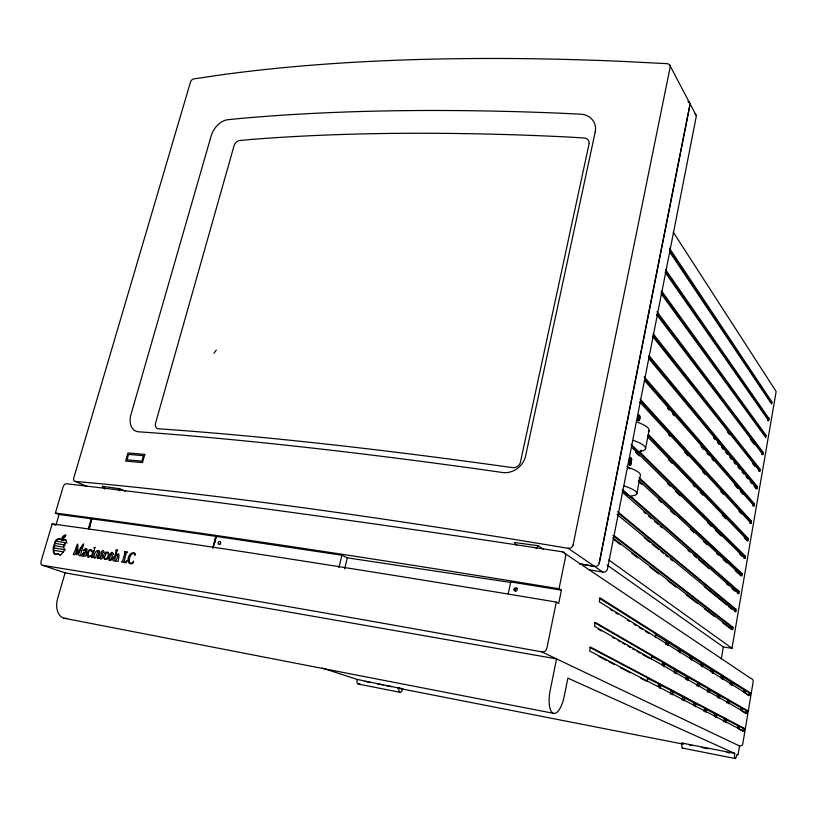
<?xml version="1.0" encoding="UTF-8"?>
<svg xmlns="http://www.w3.org/2000/svg" width="817" height="817" viewBox="0 0 817 817"><rect width="100%" height="100%" fill="white"/><g stroke="black" fill="none" stroke-linecap="round" stroke-linejoin="round"><path stroke-width="1.23" d="M55.444 554.396A4.973 3.687 -64.8 0 1 54.31 552.935A15.88 11.806 -64.6 0 1 54.045 551.914L54.024 551.843A16.544 12.296 -64.6 0 1 53.779 550.413L53.697 549.535A8.527 6.322 -64.7 0 1 53.697 547.911L55.893 541.15A4.882 3.615 -64.6 0 1 61.5 539.833A2.962 2.196 -64.4 0 0 63.573 540.17A4.769 3.534 -64.6 0 1 66.494 540.354M589.925 570.307L750.864 678.467A2.849 2.819 -89.1 0 1 753.172 681.746L742.816 743.654A2.921 2.829 76 0 1 739.538 745.982L738.037 754.877L736.954 754.387A4.667 1.164 -81.5 0 1 735.075 758.493L682.399 748.086M744.164 731.429L589.629 651.026L590.405 647.054L744.644 728.56L744.164 731.429L742.765 731.164L743.245 728.304L724.781 719.062L726.231 719.338L725.721 722.32L725.762 719.083L715.171 714.007L716.652 714.283L716.121 717.336M719.409 698.31L719.93 695.277L718.449 695.012L728.938 700.496L728.897 703.723L729.407 700.761L727.957 700.496L746.227 710.494L745.747 713.333L747.147 713.588L747.626 710.749L595.266 622.35L594.49 626.282L747.147 713.588M732.052 685.249L732.553 682.307L731.113 682.052L749.199 692.796L748.719 695.624L746.809 694.43M750.588 693.041L750.118 695.87L599.31 601.761L600.076 597.86L750.588 693.041L749.199 692.796M737.608 727.906L737.935 725.986M740.641 709.922L740.968 708.012M743.664 692.05L743.981 690.151M738.864 729.132L739.344 726.252M742.377 708.268L741.887 711.137L744.787 712.792M744.91 693.245L745.39 690.396M723.801 721.799L724.311 718.817M726.987 703.202L727.487 700.23M730.143 684.707L730.653 681.766L721.717 676.139L723.188 676.394L722.667 679.407L722.187 679.111L722.708 676.088L711.852 669.94L713.364 670.195L712.822 673.279M731.593 684.963L732.103 682.011L730.653 681.766M714.324 715.784L714.671 713.752L705.081 708.707M717.438 697.769L717.959 694.736L708.482 689.252L709.993 689.528L709.452 692.632M720.88 677.844L721.237 675.843M715.631 717.081L716.162 714.027L714.671 713.752M718.919 698.035L719.44 694.991L717.959 694.736M612.924 535.543L731.981 627.293L731.603 629.529L722.504 622.574M618.152 513.045L735.086 609.298L734.708 611.524L735.811 611.688L736.199 609.462L617.57 511.595M737.792 593.632L738.17 591.426L622.217 489.822M740.866 575.862L741.244 573.667L639.578 479.14M631.092 444.632L744.287 556.009L743.909 558.195L745.012 558.338L745.39 556.152L640.446 452.649L638.414 452.444L633.961 448.073M648.555 434.624L748.413 538.607L748.035 540.772L746.942 540.629L747.31 538.464L647.871 435.195M640.508 400.922L750.323 521.032L749.955 523.186L751.048 523.319L751.415 521.164L640.16 399.156M644.562 378.69L753.315 503.701L752.947 505.846L754.04 505.968L754.408 503.823L644.256 376.862M649.015 355.569L757.379 486.595L757.012 488.719L755.919 488.607L756.287 486.483L648.463 356.457M758.881 471.48L759.238 469.356L653.263 335.542M657.113 313.646L762.179 452.342L761.812 454.446L762.904 454.558L763.262 452.455L656.939 311.685M767.643 420.704L768 418.631L665.62 271.53M614.313 535.727L733.094 627.456L732.706 629.693L612.74 537.821M629.744 496.94L631.796 497.185L739.283 591.579L738.895 593.796L622.217 492.089M639.068 477.557L742.347 573.81L741.959 576.005L638.404 480.171M653.038 333.622L760.331 469.469L759.963 471.583L652.517 336.298M661.678 291.097L766.183 435.532L765.825 437.626L661.157 293.722M665.518 269.487L769.083 418.723L768.726 420.796L665.109 272.255M669.45 248.184L771.963 402.005L771.605 404.078L669.644 251.84M607.041 565.037L723.351 646.993L732.001 648.289L776.15 391.537L673.218 232.12M706.082 708.707L705.531 711.832L706.051 712.107L706.593 708.982L694.481 703.131L696.023 703.406L695.461 706.613M708.942 692.336L709.483 689.231L698.995 683.788M712.322 672.963L712.863 669.879L711.352 669.623L701.497 663.424L703.039 663.69L702.477 666.846L701.946 666.509L702.508 663.353L700.966 663.087L690.61 656.572L692.183 656.837L691.601 660.075M721.278 658.931L723.351 646.993M699.005 683.165L699.546 683.482L698.984 686.658L698.443 686.351L699.005 683.165L688.026 677.456M704.019 711.556L704.56 708.431M707.42 692.07L707.971 688.966M710.994 671.676L711.352 669.623M693.562 704.979L693.939 702.845L684.391 697.82M696.901 686.076L697.463 682.9M700.598 665.201L700.966 663.087M694.92 706.327L695.481 703.12L693.939 702.845M682.164 700.24L682.757 696.962L671.584 691.08L673.198 691.376L672.595 694.736L671.982 694.43L672.595 691.059L659.186 684.564L660.841 684.86L660.207 688.312L659.574 687.985L660.207 684.523L647.135 678.222M685.831 679.785L686.413 676.517L676.476 670.788M689.66 658.379L690.048 656.225L679.141 649.362L680.745 649.627L680.142 652.946M683.747 700.537L684.34 697.248L682.757 696.962M687.414 680.061L687.996 676.793L686.413 676.517M691.049 659.727L691.621 656.49L690.048 656.225M684.329 700.833L684.912 697.544L684.34 697.248M687.975 680.377L688.557 677.119L687.996 676.793M670.369 694.133L670.982 690.763M674.168 673.147L674.781 669.807L664.19 663.69M678.151 651.2L678.549 648.994L668.092 642.407M676.394 670.083L675.782 673.422L676.384 673.77L676.987 670.42L674.781 669.807M679.56 652.579L680.163 649.26L678.549 648.994M664.15 662.995L663.527 666.427L664.15 666.795L664.783 663.363L651.22 656.204M667.448 645.042L668.071 641.631L666.417 641.365L655.285 634.36M668.061 645.43L668.694 642.019L668.071 641.631M658.124 686.535L658.553 684.227M662.076 665.007L662.505 662.72M665.794 644.766L666.417 641.365M647.135 681.521L647.789 677.977L589.66 647.319M651.231 659.421L651.884 655.898L594.5 622.687M655.305 637.485L655.959 633.992L599.29 598.248M636.811 493.693L640.375 475.269A25.746 5.974 11.3 0 0 627.895 467.344M645.532 448.656L649.035 430.539M640.446 452.649L640.916 450.238M628.978 460.747L629.325 460.788M630.581 458.337L630.714 457.643M631.061 457.683L631.041 458.48M631 462.657L631.561 462.902L631.408 462.34M599.167 563.076L689.875 104.811A3.85 3.299 -32.7 0 0 688.169 101.584M556.295 602.088L546.849 648.361A4.381 4.126 -67.5 0 1 541.865 651.895L494.03 643.183A2066.122 71.355 11.6 0 0 143.312 581.816L42.535 565.282A3.646 2.502 -66.8 0 1 41.054 561.412L52.176 523.881A2050.19 96.927 11.2 0 1 556.295 602.088L558.695 603.467L561.402 590.18L559.022 588.751A2046.166 103.647 11.1 0 0 55.382 513.045L63.144 486.861A3.574 2.451 -64.5 0 1 66.637 483.776L96.876 487.33A2035.413 121.927 10.9 0 1 515.078 544.612L562.392 551.802L580.397 563.904M559.022 588.751L565.589 556.561A4.279 4.024 -53.1 0 0 562.392 551.812M573.105 544.888L670.134 67.27A3.983 3.35 -22.9 0 0 666.978 63.665L621.951 61.367A1052.245 280.987 8.4 0 0 221.478 74.817L193.629 78.932A3.288 1.951 -55.5 0 0 190.463 82.16L73.816 477.833A3.554 2.247 -65.7 0 0 75.154 481.376L86.663 486.309M508.215 593.796L510.748 581.918L561.402 590.18M637.709 420.255L638.71 415.536L639.394 415.587A2.543 0.868 -84.8 0 1 639.629 418.866A2.543 0.868 -84.8 0 1 638.394 420.316L637.709 420.255A2.543 0.868 -84.8 0 0 637.914 420.408M638.394 420.316L639.394 415.587M344.651 568.826L347.317 557.827L341.925 555.243L216.148 536.401L213.033 548.074M338.932 567.549L341.925 555.243M212.737 548.023L215.841 536.361L199.532 533.981A2039.763 103.054 11.2 0 0 91.81 518.877L88.736 528.609M214.728 542.376L215.841 536.361M215.024 542.417L216.148 536.401M88.491 528.579L91.32 518.805L92.066 519.03L91.565 518.836M88.992 528.762L91.821 518.999M89.237 528.793L90.299 525.127M739.538 745.982L556.551 658.88L65.105 572.86L57.619 598.544A16.871 11.367 -74.8 0 0 66.882 618.459M55.903 525.29L59.09 514.496L91.32 518.805M77.462 554.232C78.759 534.921 76.757 547.88 73.356 554.365C77.482 558.277 77.084 534.257 76.982 554.835C88.696 535.942 73.418 558.297 81.118 555.56C78.718 554.539 89.993 532.429 78.166 551.873M118.914 490.813L119.711 488.709L125.399 491.201M536.095 548.769L538.209 545.725L543.407 549.126M628.855 462.912L628.63 463.586L629.202 462.953M213.952 353.22L216.311 350.095M771.963 402.005L770.88 401.923L669.521 250.268M768 418.631L769.083 418.723M766.183 435.532L765.1 435.441L661.076 292.067M75.154 481.397L103.116 483.981A1119.504 96.947 11.3 0 1 520.072 540.364L568.152 548.299L602.834 572.074A3.983 3.871 -41 0 0 607.501 568.877L696.196 116.851A3.758 3.207 -21.4 0 0 694.93 113.91M762.179 452.342L763.262 452.455M759.238 469.356L760.331 469.469M756.287 486.483L757.379 486.595M753.315 503.701L754.408 503.823M750.323 521.032L751.415 521.164M747.31 538.464L748.413 538.607M744.287 556.009L745.39 556.152M104.709 489.138L102.35 486.34L119.711 488.709M538.209 545.725L514.342 542.478L516.691 545.368M741.244 573.667L742.347 573.81M738.17 591.426L739.283 591.579M735.086 609.298L736.199 609.462M347.317 557.827L510.758 582.45M731.981 627.293L733.094 627.456M55.893 541.15L67.157 542.978M54.759 543.336L65.431 545.082M54.045 545.593L63.603 547.165M53.697 547.911L65.35 549.841M53.769 550.301L63.542 551.914M579.621 563.832L594.449 566.324M579.764 563.914L594.582 566.416A4.065 3.799 -39.4 0 0 599.3 563.168L689.967 104.995A3.85 3.299 -32.7 0 0 688.261 101.768M588.23 569.602L602.834 572.074M675.373 670.144L676.987 670.42M698.004 683.206L699.546 683.482M746.227 710.494L747.626 710.749M743.245 728.304L744.644 728.56M63.889 618.193L553.303 713.282M322.102 668.02L357.213 679.438L402.679 688.843A4.146 1.91 -78.7 0 1 399.932 692.275L358.183 684.033M682.746 748.066A4.585 1.297 -81.1 0 1 681.97 743.062L734.749 753.397A4.667 1.164 -81.5 0 0 735.075 758.493M364.688 681.398L370.816 682.593M376.943 683.798L383.071 685.003M385.522 685.483L391.649 686.678M397.777 687.883L402.679 688.843M689.425 745.073L691.928 745.564M701.936 747.524L708.186 748.75M726.946 752.426L729.448 752.917M397.92 688.159L683.022 744.083M42.535 565.282L65.105 572.86M61.581 539.016A4.667 3.217 -65.9 0 0 65.85 534.91A4.688 3.237 -66.1 0 0 61.581 539.016L62.46 539.343A4.667 3.462 -64.3 0 0 63.379 539.23M52.176 523.881L54.974 524.933M55.382 513.045L59.09 514.496M681.97 743.062L683.604 743.746M102.35 486.34L104.617 487.32M734.749 753.397L567.866 678.13L564.251 696.237A20.323 7.445 -80.4 0 1 553.221 713.251A20.323 7.445 -80.4 0 1 550.188 690.385L556.551 658.88L541.855 651.895M598.963 656.521L606.796 660.585M609.043 661.75L614.639 664.66M620.246 667.571L630.326 672.799M640.405 678.039L646.012 680.939M739.834 729.642L742.765 731.164M660.207 684.523L660.841 684.86M672.595 691.059L673.198 691.376M695.481 703.12L696.023 703.406M598.156 629.141L601.465 631.03M612.525 637.342L614.741 638.598M618.061 640.497L620.266 641.753M622.483 643.02L624.699 644.276M628.007 646.176L630.224 647.432M632.44 648.698L634.646 649.954M636.862 651.22L640.181 653.11M642.387 654.376L649.025 658.155M610.309 609.482L612.444 610.81M615.661 612.811L617.805 614.149M627.446 620.144L629.59 621.482M633.88 624.147L636.024 625.485M639.231 627.487L642.448 629.478M645.665 631.48L648.882 633.481M680.163 649.26L680.745 649.627M691.621 656.49L692.183 656.837M702.508 663.353L703.039 663.69M582.511 565.323L587.811 568.877M608.747 559.941L732.001 648.289M614.374 539.966L620.44 544.592M631.551 553.089L637.617 557.715M649.74 566.988L658.839 573.932M667.938 580.887L676.016 587.055M686.127 594.776L697.238 603.273M704.315 608.675L714.415 616.396M644.164 537.586L650.066 542.417M652.037 544.02L658.921 549.647M660.892 551.25L663.843 553.66M665.814 555.274L667.785 556.877M670.737 559.288L672.697 560.891M704.193 586.616L726.834 605.091M728.805 606.704L731.756 609.114M617.009 514.455L735.811 611.688M60.356 555.131L60.325 555.111A5.116 3.799 -65.1 0 0 58.824 554.232L58.691 554.202A6.168 4.575 -65.2 0 0 56.71 554.386M643.837 511.932L645.757 513.607M648.637 516.109L651.506 518.611M654.386 521.103L658.216 524.443M660.136 526.107L662.056 527.772M687.945 550.29L689.854 551.955M693.694 555.284L696.564 557.786M698.484 559.451L709.033 568.622M726.293 583.634L728.202 585.299M732.042 588.638L734.912 591.13M623.351 491.344L627.916 495.347M623.054 490.261L629.662 496.052A25.827 5.658 11.3 0 0 624.239 486.013M638.914 481.754L641.723 484.348M658.553 499.881L661.361 502.475M670.716 511.105L674.454 514.557M690.355 529.242L694.093 532.694M703.447 541.324L707.195 544.776M716.54 553.415L718.419 555.141M723.086 559.451L726.834 562.913M735.249 570.674L739.926 574.994M626.966 466.282L629.764 468.876M635.585 452.342L639.231 455.906M667.448 483.48L670.175 486.146M675.639 491.487L680.193 495.929M707.502 522.614L711.137 526.168M715.692 530.621L721.156 535.952M739.354 553.742L742.091 556.408M631.5 447.144L745.012 558.338M631.439 444.754L638.332 451.546A25.623 6.424 11.1 0 0 633.185 440.383M668.429 459.634L671.962 463.27M693.133 485.114L694.889 486.932M700.189 492.396L702.834 495.122M722.238 515.149L725.772 518.785M744.297 537.903L746.942 540.629M647.718 437.003L748.035 540.772M668.326 434.46L670.042 436.329M684.646 452.209L688.088 455.947M702.691 471.817L705.275 474.626M720.737 491.436L723.321 494.234M738.782 511.044L741.356 513.842M639.752 402.035L751.048 523.319M667.489 408.194L669.164 410.114M672.514 413.943L674.188 415.853M700.996 446.49L703.508 449.36M706.868 453.19L708.543 455.11M711.893 458.94L713.568 460.849M734.514 484.777L737.863 488.607M740.376 491.487L742.888 494.356M644.552 380.538L754.04 505.968M713.425 437.667L715.069 439.628M717.52 442.569L719.154 444.53M721.605 447.461L723.239 449.421M725.69 452.363L727.324 454.323M729.775 457.265L731.409 459.215M733.86 462.156L735.494 464.117M737.945 467.058L739.579 469.019M742.03 471.95L743.664 473.911M746.115 476.852L747.749 478.813M750.2 481.744L751.834 483.705M754.285 486.646L755.919 488.607M648.606 358.408L757.012 488.719M727.191 431.693L729.571 434.675M752.539 463.515L754.918 466.507M750.22 439.229L754.091 444.305M656.531 314.494L762.904 454.558M669.766 65.146L696.033 115.187M514.005 589.649L514.261 590.446A1.685 1.573 -59.9 0 0 516.875 590.405A1.685 1.573 -59.9 0 0 516.089 587.862A1.685 1.573 -59.9 0 0 514.005 589.649M573.115 544.888A4.248 4.085 -43.3 0 1 568.162 548.289M630.224 458.705A2.931 1.011 -84.2 0 1 630.693 460.124M630.571 462.34A2.931 1.011 -84.2 0 1 630.397 463.035M629.131 464.281A2.931 1.011 -84.2 0 1 628.661 462.871M628.671 461.401A2.931 1.011 -84.2 0 1 628.784 460.645M630.346 459.338A2.563 0.888 -84.2 0 1 630.571 460.298M630.458 462.238A2.563 0.888 -84.2 0 1 630.316 462.841M629.202 463.933A2.563 0.888 -84.2 0 1 628.784 462.698M628.763 462.075A2.563 0.888 -84.2 0 1 629.049 460.145M638.71 415.536A2.543 0.868 -84.8 0 1 639.088 416.864M636.79 422.011A25.531 6.73 11 0 1 648.361 431.631M638.547 415.016A2.911 1.001 -84.8 0 1 639.211 416.721M359.797 683.298A4.085 1.991 -78.3 0 1 357.519 683.492A4.085 1.991 -78.3 0 1 357.213 679.438M399.932 692.275A4.146 1.91 -78.7 0 1 399.033 687.628M62.46 539.343A4.677 3.472 -64.4 0 1 65.554 535.574M515.364 591.069A1.685 1.522 -62.9 0 1 517.406 588.557M100.205 557.878L100.797 559.206C103.922 559.196 99.868 553.252 104.259 551.843C102.268 551.22 104.259 548.85 101.594 551.557C101.543 552.895 100.818 555.744 100.205 557.878M127.248 552.088L126.053 553.211L124.082 561.963A2.063 1.511 -66.1 0 0 125.236 561.984L127.074 560.421L126.186 562.852L121.457 561.851L122.734 560.687L125.011 552.486L124.48 551.669L127.248 552.088M129.26 560.002C128.371 563.975 132.579 563.842 133.651 561.116C133.855 565.007 128.003 564.557 128.055 560.942C127.523 557.337 130.179 551.894 134.448 552.895C136.776 554.151 134.519 557.306 134.059 553.334C130.771 552.782 129.617 557.49 129.26 560.002M86.878 549.341C85.101 557 87.511 555.774 82.405 556.326A1.144 0.807 -66.3 0 1 81.823 555.427L82.946 553.252L85.244 551.965L85.805 549.279L83.14 550.872L85.07 548.789A3.309 2.349 -66.2 0 1 86.622 548.922L86.878 549.341M104.545 557.041C104.586 563.199 110.193 554.794 107.599 552.558A1.726 1.236 -66.2 0 0 106.608 552.558L104.545 557.041M93.148 557.306C88.941 558.838 92.719 554.202 92.903 551.669C96.947 546.307 91.198 555.631 93.148 557.306M94.098 547.911L94.609 548.85L95.089 547.186L94.098 547.911M90.564 555.979L88.43 557.276A2.88 2.042 -66.3 0 1 87.307 556.469C85.856 553.803 88.951 547.461 92.045 550.27C91.116 554.14 91.667 549.596 90.136 550.025C87.95 551.179 87.041 557.878 90.564 555.979M99.082 558.215C94.333 559.829 99.807 554.467 98.52 551.781L97.642 551.628C92.627 568.714 92.658 547.431 99.49 550.954L99.929 552.476L98.602 557.684L99.082 558.215M63.644 546.706L64.523 549.974A12.224 8.415 -66.3 0 1 60.999 554.508A2.134 1.471 -66.5 0 1 59.314 554.763L59.284 554.743A5.147 3.544 -66.7 0 0 57.895 553.906L57.772 553.875A6.199 4.269 -66.7 0 0 55.525 554.263A1.859 1.277 -66.5 0 1 54.719 554.14A4.984 3.431 -66.4 0 1 53.687 552.721A15.891 10.978 -66.3 0 1 53.452 551.7L53.442 551.638A16.534 11.428 -66.2 0 1 53.238 550.219L53.176 549.351A8.517 5.872 -66.3 0 1 53.207 547.737L55.025 541.579A4.892 3.37 -66.2 0 1 60.662 539.537A2.982 2.053 -66 0 0 62.603 539.812A4.79 3.309 -66.2 0 1 66.412 541.569L66.524 542.12A4.688 3.237 -66.3 0 0 64.4 544.357L63.644 546.706M115.054 560.707C108.957 562.535 118.087 553.385 115.697 550.372C121.018 546.818 112.246 556.867 118.628 553.875L119.078 555.346L118.097 561.402L115.708 561.197L117.689 556.683L117.25 554.508L115.687 556.111L114.584 560.145L115.054 560.707M109.529 558.093C109.917 562.893 113.022 557.153 109.999 555.458C112.133 547.707 114.891 557.562 112.777 553.426L111.694 553.364L111.224 554.518C116.739 558.45 106.516 563.832 109.529 558.093M109.192 554.702C109.56 562.596 99.46 559.471 104.78 553.293A3.37 2.42 -66.2 0 1 106.312 552.098L108.457 552.435L109.192 554.702M83.222 554.334C84.069 557.664 86.051 549.3 83.222 554.334M589.159 143.465L520.317 462.728A7.036 6.505 -43.7 0 1 513.342 467.712L494.203 465.087A1083.72 123.224 10.9 0 0 170.508 429.64L157.804 428.711A6.179 4.187 -63.1 0 1 155.465 423.451L234.142 145.416A5.862 3.789 -54.9 0 1 239.146 140.585L251.769 139.401A1038.07 249.481 8.8 0 1 566.467 136.929L584.778 138.022A6.73 5.719 -29.4 0 1 589.159 143.465M629.693 464.648L629.672 465.455L629.693 464.648M595.184 132.15L525.617 455.866A20.18 18.597 -43.7 0 1 502.332 472.481L483.398 469.775A1110.558 122.009 10.9 0 0 150.961 432.673L138.512 431.795A17.637 11.826 -63 0 1 130.996 414.423L211.205 135.765A16.718 10.672 -54.9 0 1 227.647 119.731L239.973 118.496A1059.833 260.776 8.7 0 1 562.525 113.297L580.611 114.186A19.271 16.289 -29.6 0 1 595.184 132.15M143.414 455.661L141.872 461.115L127.013 459.828L128.565 454.426L143.414 455.661M144.813 454.385L142.495 462.565L125.634 461.094L127.963 452.996L144.813 454.385M630.704 464.373L630.642 465.179L630.704 464.373M631.755 459.522L631.531 460.185L631.755 459.522M630.091 457.939L630.03 458.756L630.091 457.939M631.092 463.116A2.931 1.011 -84.2 0 0 630.663 458.654A2.931 1.011 -84.2 0 0 629.345 462.933A2.931 1.011 -84.2 0 0 631.092 463.116M630.806 463.433A2.563 0.878 -84.2 0 0 630.847 459.134A2.563 0.878 -84.2 0 0 629.447 462.136A2.563 0.878 -84.2 0 0 630.806 463.433M639.558 419.662A2.911 0.991 -84.8 0 0 639.231 415.077A2.911 0.991 -84.8 0 0 637.883 419.121A2.911 0.991 -84.8 0 0 639.558 419.662M219.987 544.102A1.532 1.195 -64.4 0 0 220.09 541.579A1.532 1.195 -64.4 0 0 218.139 543.152A1.532 1.195 -64.4 0 0 219.987 544.102"/></g></svg>
